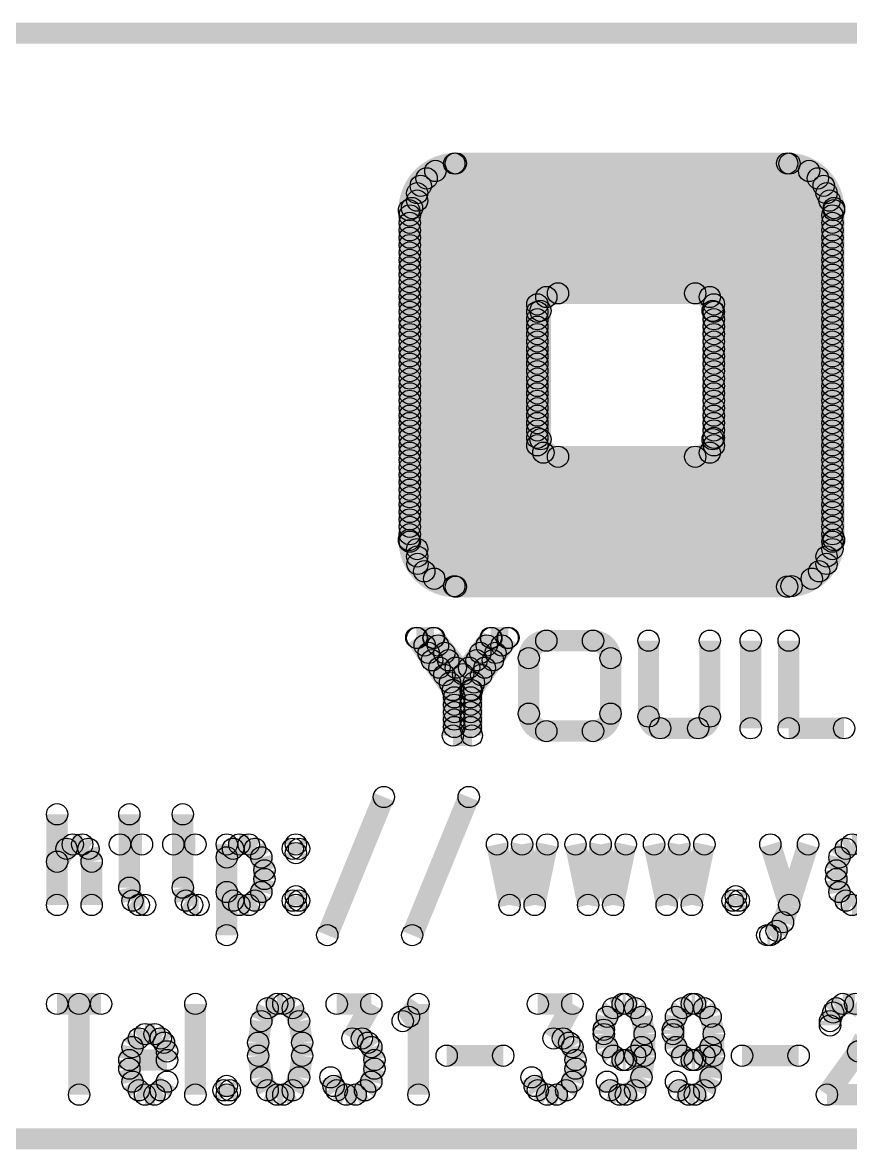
# Model space of a CAD drawing. Extents: x 100 to 134.1, y 89.7 to 148.
# Drawn here: x 120.64 to 124.53, y 89.75 to 95.05 of the extents above; entities that cross this region are included whole.
import ezdxf

# ---------------------------------------------------------------- set-up
doc = ezdxf.new("R2010")
doc.units = 0
doc.layers.get('0').update_dxf_attribs({"linetype": 'CONTINUOUS'})
doc.layers.add('MASK-BOTTOM_PHO', color=4, linetype='CONTINUOUS')
doc.layers.add('SILK-BOTTOM_PHO', color=5, linetype='CONTINUOUS')

# ---------------------------------------------------------------- blocks, each defined once
blk = doc.blocks.new('ROUND_1')
blk.add_circle((0, 0), 0.05)

msp = doc.modelspace()

# ---------------------------------------------------------------- linework, layer by layer
at = {"layer": 'MASK-BOTTOM_PHO', "const_width": 0.100076}
for points in [[(127.625094, 95.000064), (100.32492, 95.000064)], [(122.578622, 94.35211), (124.335794, 94.35211)], [(122.667522, 94.386908), (124.243592, 94.386908)], [(122.674634, 94.387416), (124.23267, 94.387416)], [(122.53722, 94.317058), (124.376942, 94.317058)], [(122.493024, 94.247462), (124.417836, 94.247462)], [(122.509788, 94.28226), (124.404374, 94.28226)], [(122.493024, 94.212664), (124.431806, 94.212664)], [(122.454924, 92.616528), (122.454924, 94.167706)], [(122.458226, 94.142814), (124.445522, 94.142814)], [(122.46864, 94.177612), (124.452634, 94.177612)], [(124.45238, 94.167706), (124.45238, 92.616528)], [(122.458226, 94.108016), (124.445522, 94.108016)], [(122.458226, 94.072964), (124.445522, 94.072964)], [(122.458226, 94.038166), (124.445522, 94.038166)], [(122.458226, 94.003368), (124.445522, 94.003368)], [(122.458226, 93.96857), (124.445522, 93.96857)], [(122.458226, 93.933518), (124.445522, 93.933518)], [(122.458226, 93.89872), (124.445522, 93.89872)], [(122.458226, 93.863922), (124.445522, 93.863922)], [(122.458226, 93.82887), (124.445522, 93.82887)], [(122.458226, 93.794072), (124.445522, 93.794072)], [(123.155202, 93.776546), (123.800362, 93.776546)], [(122.458226, 93.759274), (123.100084, 93.759274)], [(122.458226, 93.724476), (123.05792, 93.724476)], [(123.868942, 93.759274), (124.445522, 93.759274)], [(123.887992, 93.724476), (124.445522, 93.724476)], [(122.458226, 93.689424), (123.05792, 93.689424)], [(123.072652, 93.090238), (123.072652, 93.69425)], [(123.882658, 93.69425), (123.882658, 93.090238)], [(123.887992, 93.689424), (124.445522, 93.689424)], [(122.458226, 93.654626), (123.05792, 93.654626)], [(122.458226, 93.619828), (123.05792, 93.619828)], [(123.887992, 93.654626), (124.445522, 93.654626)], [(123.887992, 93.619828), (124.445522, 93.619828)], [(122.458226, 93.584776), (123.05792, 93.584776)], [(123.887992, 93.584776), (124.445522, 93.584776)], [(122.458226, 93.549978), (123.05792, 93.549978)], [(122.458226, 93.51518), (123.05792, 93.51518)], [(123.887992, 93.549978), (124.445522, 93.549978)], [(123.887992, 93.51518), (124.445522, 93.51518)], [(122.458226, 93.480382), (123.05792, 93.480382)], [(123.887992, 93.480382), (124.445522, 93.480382)], [(122.458226, 93.44533), (123.05792, 93.44533)], [(122.458226, 93.410532), (123.05792, 93.410532)], [(123.887992, 93.44533), (124.445522, 93.44533)], [(123.887992, 93.410532), (124.445522, 93.410532)], [(122.458226, 93.375734), (123.05792, 93.375734)], [(122.458226, 93.340936), (123.05792, 93.340936)], [(123.887992, 93.375734), (124.445522, 93.375734)], [(123.887992, 93.340936), (124.445522, 93.340936)], [(122.458226, 93.305884), (123.05792, 93.305884)], [(123.887992, 93.305884), (124.445522, 93.305884)], [(122.458226, 93.271086), (123.05792, 93.271086)], [(122.458226, 93.236288), (123.05792, 93.236288)], [(123.887992, 93.271086), (124.445522, 93.271086)], [(123.887992, 93.236288), (124.445522, 93.236288)], [(122.458226, 93.201236), (123.05792, 93.201236)], [(123.887992, 93.201236), (124.445522, 93.201236)], [(122.458226, 93.166438), (123.05792, 93.166438)], [(122.458226, 93.13164), (123.05792, 93.13164)], [(123.887992, 93.166438), (124.445522, 93.166438)], [(123.887992, 93.13164), (124.445522, 93.13164)], [(122.458226, 93.096842), (123.05792, 93.096842)], [(123.887992, 93.096842), (124.445522, 93.096842)], [(122.458226, 93.06179), (123.05792, 93.06179)], [(122.458226, 93.026992), (123.086368, 93.026992)], [(123.868942, 93.026992), (124.445522, 93.026992)], [(123.887992, 93.06179), (124.445522, 93.06179)], [(122.458226, 92.992194), (124.445522, 92.992194)], [(123.800362, 93.007688), (123.155202, 93.007688)], [(122.458226, 92.957142), (124.445522, 92.957142)], [(122.458226, 92.922344), (124.445522, 92.922344)], [(122.458226, 92.887546), (124.445522, 92.887546)], [(122.458226, 92.852748), (124.445522, 92.852748)], [(122.458226, 92.817696), (124.445522, 92.817696)], [(122.458226, 92.782898), (124.445522, 92.782898)], [(122.458226, 92.7481), (124.445522, 92.7481)], [(122.458226, 92.713048), (124.445522, 92.713048)], [(122.458226, 92.67825), (124.445522, 92.67825)], [(122.458226, 92.643452), (124.445522, 92.643452)], [(122.458226, 92.608654), (124.445522, 92.608654)], [(122.493024, 92.573602), (124.445522, 92.573602)], [(122.493024, 92.538804), (124.417836, 92.538804)], [(122.494802, 92.504006), (124.417836, 92.504006)], [(122.526298, 92.469208), (124.383038, 92.469208)], [(122.573034, 92.434156), (124.34824, 92.434156)], [(122.667522, 92.399358), (124.253244, 92.399358)], [(124.23267, 92.396818), (122.674634, 92.396818)], [(122.489214, 92.156534), (122.660918, 91.909646)], [(122.571764, 92.156534), (122.489214, 92.156534)], [(122.493024, 92.155264), (122.569732, 92.155264)], [(122.708924, 91.985084), (122.571764, 92.156534)], [(122.839226, 92.156534), (122.708924, 91.985084)], [(122.750072, 91.909646), (122.921776, 92.156534)], [(122.921776, 92.156534), (122.839226, 92.156534)], [(122.841766, 92.155264), (122.918474, 92.155264)], [(123.100084, 92.142818), (123.319794, 92.142818)], [(123.580652, 92.142818), (123.580652, 91.785948)], [(123.868942, 91.785948), (123.868942, 92.142818)], [(124.06122, 92.142818), (124.06122, 91.731084)], [(124.239528, 92.142818), (124.239528, 91.731084)], [(122.528076, 92.120466), (122.590814, 92.120466)], [(122.546872, 92.085414), (122.62104, 92.085414)], [(122.78995, 92.085414), (122.861324, 92.085414)], [(122.820176, 92.120466), (122.890026, 92.120466)], [(122.562874, 92.050616), (122.639582, 92.050616)], [(122.597672, 92.015818), (122.67438, 92.015818)], [(122.737118, 92.015818), (122.810524, 92.015818)], [(122.77217, 92.050616), (122.848878, 92.050616)], [(123.017788, 91.799664), (123.017788, 92.060522)], [(123.40209, 92.060522), (123.40209, 91.799664)], [(122.62104, 91.98102), (122.794014, 91.98102)], [(122.647202, 91.945968), (122.759724, 91.945968)], [(122.660918, 91.91117), (122.744738, 91.91117)], [(122.660918, 91.909646), (122.660918, 91.696794)], [(122.750072, 91.696794), (122.750072, 91.909646)], [(122.667522, 91.876372), (122.74423, 91.876372)], [(122.667522, 91.84132), (122.74423, 91.84132)], [(122.667522, 91.806522), (122.74423, 91.806522)], [(122.667522, 91.771724), (122.74423, 91.771724)], [(122.660918, 91.696794), (122.750072, 91.696794)], [(122.667522, 91.736926), (122.74423, 91.736926)], [(123.319794, 91.717368), (123.100084, 91.717368)], [(123.635516, 91.731084), (123.814078, 91.731084)], [(124.239528, 91.731084), (124.500386, 91.731084)], [(122.336306, 91.407742), (122.070368, 90.757756)], [(122.73534, 91.407742), (122.469402, 90.757756)], [(120.800114, 91.326462), (120.800114, 90.899996)], [(121.139712, 91.326462), (121.139712, 90.981276)], [(121.390918, 91.326462), (121.390918, 90.981276)], [(120.84431, 91.164156), (120.873774, 91.184476)], [(120.873774, 91.184476), (120.918224, 91.184476)], [(120.918224, 91.184476), (120.947688, 91.164156)], [(121.095516, 91.184476), (121.198894, 91.184476)], [(121.346468, 91.184476), (121.4501, 91.184476)], [(121.597674, 91.184476), (121.597674, 90.757756)], [(121.627392, 91.164156), (121.656856, 91.184476)], [(121.656856, 91.184476), (121.701052, 91.184476)], [(121.701052, 91.184476), (121.73077, 91.164156)], [(121.922794, 91.184476), (121.908062, 91.164156)], [(121.937526, 91.164156), (121.922794, 91.184476)], [(122.868182, 91.184476), (122.927364, 90.899996)], [(122.986292, 91.184476), (122.927364, 90.899996)], [(122.986292, 91.184476), (123.045474, 90.899996)], [(123.104656, 91.184476), (123.045474, 90.899996)], [(123.237498, 91.184476), (123.29668, 90.899996)], [(123.355608, 91.184476), (123.29668, 90.899996)], [(123.355608, 91.184476), (123.41479, 90.899996)], [(123.473972, 91.184476), (123.41479, 90.899996)], [(123.606814, 91.184476), (123.665996, 90.899996)], [(123.724924, 91.184476), (123.665996, 90.899996)], [(123.724924, 91.184476), (123.784106, 90.899996)], [(123.843288, 91.184476), (123.784106, 90.899996)], [(124.153422, 91.184476), (124.242068, 90.899996)], [(124.330714, 91.184476), (124.242068, 90.899996)], [(124.53747, 91.184476), (124.508006, 91.164156)], [(124.58192, 91.184476), (124.53747, 91.184476)], [(120.800114, 91.103196), (120.84431, 91.164156)], [(120.947688, 91.164156), (120.96242, 91.103196)], [(121.597674, 91.123516), (121.627392, 91.164156)], [(121.73077, 91.164156), (121.760234, 91.123516)], [(121.760234, 91.123516), (121.774966, 91.062556)], [(121.908062, 91.164156), (121.922794, 91.143836)], [(121.922794, 91.143836), (121.937526, 91.164156)], [(124.478288, 91.123516), (124.463556, 91.062556)], [(124.508006, 91.164156), (124.478288, 91.123516)], [(120.96242, 91.103196), (120.96242, 90.899996)], [(121.774966, 91.062556), (121.774966, 91.021916)], [(124.463556, 91.062556), (124.463556, 91.021916)], [(121.774966, 91.021916), (121.760234, 90.960956)], [(124.463556, 91.021916), (124.478288, 90.960956)], [(121.139712, 90.981276), (121.154444, 90.920316)], [(121.390918, 90.981276), (121.40565, 90.920316)], [(121.627392, 90.920316), (121.597674, 90.960956)], [(121.760234, 90.960956), (121.73077, 90.920316)], [(124.478288, 90.960956), (124.508006, 90.920316)], [(121.154444, 90.920316), (121.184162, 90.899996)], [(121.40565, 90.920316), (121.435114, 90.899996)], [(121.656856, 90.899996), (121.627392, 90.920316)], [(121.73077, 90.920316), (121.701052, 90.899996)], [(121.922794, 90.940636), (121.908062, 90.920316)], [(121.908062, 90.920316), (121.922794, 90.899996)], [(121.937526, 90.920316), (121.922794, 90.940636)], [(121.922794, 90.899996), (121.937526, 90.920316)], [(123.990862, 90.940636), (123.97613, 90.920316)], [(123.97613, 90.920316), (123.990862, 90.899996)], [(124.005594, 90.920316), (123.990862, 90.940636)], [(123.990862, 90.899996), (124.005594, 90.920316)], [(124.508006, 90.920316), (124.53747, 90.899996)], [(121.184162, 90.899996), (121.213626, 90.899996)], [(121.435114, 90.899996), (121.464832, 90.899996)], [(121.701052, 90.899996), (121.656856, 90.899996)], [(124.242068, 90.899996), (124.212604, 90.818716)], [(124.53747, 90.899996), (124.58192, 90.899996)], [(124.212604, 90.818716), (124.182886, 90.778076)], [(124.153422, 90.757756), (124.13869, 90.757756)], [(124.182886, 90.778076), (124.153422, 90.757756)], [(120.800114, 90.434668), (121.00687, 90.434668)], [(120.903492, 90.434668), (120.903492, 90.007948)], [(121.4501, 90.434668), (121.4501, 90.007948)], [(121.834148, 90.434668), (121.789698, 90.414348)], [(121.863612, 90.434668), (121.834148, 90.434668)], [(121.908062, 90.414348), (121.863612, 90.434668)], [(122.114818, 90.434668), (122.277378, 90.434668)], [(122.277378, 90.434668), (122.188732, 90.272108)], [(122.45467, 90.373708), (122.498866, 90.434668)], [(122.498866, 90.434668), (122.498866, 90.007948)], [(123.060206, 90.434668), (123.222766, 90.434668)], [(123.222766, 90.434668), (123.13412, 90.272108)], [(123.41479, 90.414348), (123.458986, 90.434668)], [(123.458986, 90.434668), (123.473972, 90.434668)], [(123.473972, 90.434668), (123.518168, 90.414348)], [(123.739656, 90.414348), (123.784106, 90.434668)], [(123.784106, 90.434668), (123.798838, 90.434668)], [(123.798838, 90.434668), (123.843288, 90.414348)], [(124.463556, 90.414348), (124.493274, 90.434668)], [(124.493274, 90.434668), (124.552202, 90.434668)], [(124.552202, 90.434668), (124.58192, 90.414348)], [(121.789698, 90.414348), (121.760234, 90.353388)], [(121.937526, 90.353388), (121.908062, 90.414348)], [(122.424952, 90.353388), (122.45467, 90.373708)], [(123.37034, 90.312748), (123.385326, 90.373708)], [(123.385326, 90.373708), (123.41479, 90.414348)], [(123.518168, 90.414348), (123.547632, 90.373708)], [(123.547632, 90.373708), (123.562618, 90.292428)], [(123.69546, 90.312748), (123.710192, 90.373708)], [(123.710192, 90.373708), (123.739656, 90.414348)], [(123.843288, 90.414348), (123.872752, 90.373708)], [(123.872752, 90.373708), (123.887484, 90.292428)], [(124.434092, 90.353388), (124.448824, 90.394028)], [(124.448824, 90.394028), (124.463556, 90.414348)], [(121.760234, 90.353388), (121.745502, 90.251788)], [(121.952258, 90.251788), (121.937526, 90.353388)], [(124.434092, 90.333068), (124.434092, 90.353388)], [(121.184162, 90.272108), (121.154444, 90.231468)], [(121.213626, 90.292428), (121.184162, 90.272108)], [(121.258076, 90.292428), (121.213626, 90.292428)], [(121.28754, 90.272108), (121.258076, 90.292428)], [(121.302272, 90.251788), (121.28754, 90.272108)], [(122.188732, 90.272108), (122.232928, 90.272108)], [(122.232928, 90.272108), (122.262392, 90.251788)], [(123.13412, 90.272108), (123.178316, 90.272108)], [(123.178316, 90.272108), (123.208034, 90.251788)], [(123.37034, 90.292428), (123.37034, 90.312748)], [(123.385326, 90.231468), (123.37034, 90.292428)], [(123.562618, 90.292428), (123.547632, 90.231468)], [(123.562618, 90.292428), (123.562618, 90.190828)], [(123.69546, 90.292428), (123.69546, 90.312748)], [(123.710192, 90.231468), (123.69546, 90.292428)], [(123.887484, 90.292428), (123.872752, 90.231468)], [(123.887484, 90.292428), (123.887484, 90.190828)], [(124.596652, 90.272108), (124.566934, 90.211148)], [(121.154444, 90.231468), (121.139712, 90.170508)], [(121.317004, 90.211148), (121.302272, 90.251788)], [(121.745502, 90.251788), (121.745502, 90.190828)], [(121.952258, 90.190828), (121.952258, 90.251788)], [(122.262392, 90.251788), (122.277378, 90.231468)], [(122.277378, 90.231468), (122.29211, 90.170508)], [(123.208034, 90.251788), (123.222766, 90.231468)], [(123.222766, 90.231468), (123.237498, 90.170508)], [(123.41479, 90.190828), (123.385326, 90.231468)], [(123.547632, 90.231468), (123.518168, 90.190828)], [(123.739656, 90.190828), (123.710192, 90.231468)], [(123.872752, 90.231468), (123.843288, 90.190828)], [(121.139712, 90.170508), (121.317004, 90.170508)], [(121.139712, 90.170508), (121.139712, 90.129868)], [(121.317004, 90.170508), (121.317004, 90.211148)], [(121.745502, 90.190828), (121.760234, 90.089228)], [(121.937526, 90.089228), (121.952258, 90.190828)], [(122.29211, 90.170508), (122.29211, 90.129868)], [(122.631708, 90.190828), (122.897646, 90.190828)], [(123.237498, 90.170508), (123.237498, 90.129868)], [(123.458986, 90.170508), (123.41479, 90.190828)], [(123.473972, 90.170508), (123.458986, 90.170508)], [(123.518168, 90.190828), (123.473972, 90.170508)], [(123.562618, 90.190828), (123.547632, 90.089228)], [(123.784106, 90.170508), (123.739656, 90.190828)], [(123.798838, 90.170508), (123.784106, 90.170508)], [(123.843288, 90.190828), (123.798838, 90.170508)], [(123.887484, 90.190828), (123.872752, 90.089228)], [(124.02058, 90.190828), (124.286264, 90.190828)], [(124.566934, 90.211148), (124.41936, 90.007948)], [(121.139712, 90.129868), (121.154444, 90.068908)], [(122.29211, 90.129868), (122.277378, 90.068908)], [(123.237498, 90.129868), (123.222766, 90.068908)], [(121.154444, 90.068908), (121.184162, 90.028268)], [(121.28754, 90.028268), (121.317004, 90.068908)], [(121.760234, 90.089228), (121.789698, 90.028268)], [(121.908062, 90.028268), (121.937526, 90.089228)], [(122.100086, 90.048588), (122.0851, 90.089228)], [(122.277378, 90.068908), (122.24766, 90.028268)], [(123.045474, 90.048588), (123.030742, 90.089228)], [(123.222766, 90.068908), (123.193302, 90.028268)], [(123.400058, 90.028268), (123.385326, 90.068908)], [(123.547632, 90.089228), (123.518168, 90.028268)], [(123.724924, 90.028268), (123.710192, 90.068908)], [(123.872752, 90.089228), (123.843288, 90.028268)], [(121.184162, 90.028268), (121.213626, 90.007948)], [(121.213626, 90.007948), (121.258076, 90.007948)], [(121.258076, 90.007948), (121.28754, 90.028268)], [(121.597674, 90.048588), (121.582942, 90.028268)], [(121.582942, 90.028268), (121.597674, 90.007948)], [(121.612406, 90.028268), (121.597674, 90.048588)], [(121.597674, 90.007948), (121.612406, 90.028268)], [(121.789698, 90.028268), (121.834148, 90.007948)], [(121.834148, 90.007948), (121.863612, 90.007948)], [(121.863612, 90.007948), (121.908062, 90.028268)], [(122.114818, 90.028268), (122.100086, 90.048588)], [(122.159014, 90.007948), (122.114818, 90.028268)], [(122.203464, 90.007948), (122.159014, 90.007948)], [(122.24766, 90.028268), (122.203464, 90.007948)], [(123.060206, 90.028268), (123.045474, 90.048588)], [(123.104656, 90.007948), (123.060206, 90.028268)], [(123.148852, 90.007948), (123.104656, 90.007948)], [(123.193302, 90.028268), (123.148852, 90.007948)], [(123.444254, 90.007948), (123.400058, 90.028268)], [(123.473972, 90.007948), (123.444254, 90.007948)], [(123.518168, 90.028268), (123.473972, 90.007948)], [(123.769374, 90.007948), (123.724924, 90.028268)], [(123.798838, 90.007948), (123.769374, 90.007948)], [(123.843288, 90.028268), (123.798838, 90.007948)], [(124.41936, 90.007948), (124.626116, 90.007948)], [(100.32492, 89.799922), (127.625094, 89.799922)]]:
    msp.add_lwpolyline(points, dxfattribs=at)
for points in [[(122.674634, 94.387416, 0.4142136), (122.454924, 94.167706)], [(124.45238, 94.167706, 0.4142136), (124.23267, 94.387416)], [(123.155202, 93.776546, 0.4142207), (123.072652, 93.69425)], [(123.882658, 93.69425, 0.4142136), (123.800362, 93.776546)], [(123.072652, 93.090238, 0.4142136), (123.155202, 93.007688)], [(123.800362, 93.007688, 0.4142207), (123.882658, 93.090238)], [(122.454924, 92.616528, 0.4142136), (122.674634, 92.396818)], [(124.23267, 92.396818, 0.4142136), (124.45238, 92.616528)], [(123.100084, 92.142818, 0.4142136), (123.017788, 92.060522)], [(123.40209, 92.060522, 0.4142136), (123.319794, 92.142818)], [(123.017788, 91.799664, 0.4142136), (123.100084, 91.717368)], [(123.319794, 91.717368, 0.4142136), (123.40209, 91.799664)], [(123.580652, 91.785948, 0.4142136), (123.635516, 91.731084)], [(123.814078, 91.731084, 0.4142136), (123.868942, 91.785948)]]:
    msp.add_lwpolyline(points, format="xyb", dxfattribs=at)
at = {"layer": 'SILK-BOTTOM_PHO', "const_width": 0.100076}
for points in [[(127.625094, 95.000064), (100.32492, 95.000064)], [(122.578622, 94.35211), (124.335794, 94.35211)], [(122.667522, 94.386908), (124.243592, 94.386908)], [(122.674634, 94.387416), (124.23267, 94.387416)], [(122.53722, 94.317058), (124.376942, 94.317058)], [(122.493024, 94.247462), (124.417836, 94.247462)], [(122.509788, 94.28226), (124.404374, 94.28226)], [(122.493024, 94.212664), (124.431806, 94.212664)], [(122.454924, 92.616528), (122.454924, 94.167706)], [(122.458226, 94.142814), (124.445522, 94.142814)], [(122.46864, 94.177612), (124.452634, 94.177612)], [(124.45238, 94.167706), (124.45238, 92.616528)], [(122.458226, 94.108016), (124.445522, 94.108016)], [(122.458226, 94.072964), (124.445522, 94.072964)], [(122.458226, 94.038166), (124.445522, 94.038166)], [(122.458226, 94.003368), (124.445522, 94.003368)], [(122.458226, 93.96857), (124.445522, 93.96857)], [(122.458226, 93.933518), (124.445522, 93.933518)], [(122.458226, 93.89872), (124.445522, 93.89872)], [(122.458226, 93.863922), (124.445522, 93.863922)], [(122.458226, 93.82887), (124.445522, 93.82887)], [(122.458226, 93.794072), (124.445522, 93.794072)], [(123.155202, 93.776546), (123.800362, 93.776546)], [(122.458226, 93.759274), (123.100084, 93.759274)], [(122.458226, 93.724476), (123.05792, 93.724476)], [(123.868942, 93.759274), (124.445522, 93.759274)], [(123.887992, 93.724476), (124.445522, 93.724476)], [(122.458226, 93.689424), (123.05792, 93.689424)], [(123.072652, 93.090238), (123.072652, 93.69425)], [(123.882658, 93.69425), (123.882658, 93.090238)], [(123.887992, 93.689424), (124.445522, 93.689424)], [(122.458226, 93.654626), (123.05792, 93.654626)], [(122.458226, 93.619828), (123.05792, 93.619828)], [(123.887992, 93.654626), (124.445522, 93.654626)], [(123.887992, 93.619828), (124.445522, 93.619828)], [(122.458226, 93.584776), (123.05792, 93.584776)], [(123.887992, 93.584776), (124.445522, 93.584776)], [(122.458226, 93.549978), (123.05792, 93.549978)], [(122.458226, 93.51518), (123.05792, 93.51518)], [(123.887992, 93.549978), (124.445522, 93.549978)], [(123.887992, 93.51518), (124.445522, 93.51518)], [(122.458226, 93.480382), (123.05792, 93.480382)], [(123.887992, 93.480382), (124.445522, 93.480382)], [(122.458226, 93.44533), (123.05792, 93.44533)], [(122.458226, 93.410532), (123.05792, 93.410532)], [(123.887992, 93.44533), (124.445522, 93.44533)], [(123.887992, 93.410532), (124.445522, 93.410532)], [(122.458226, 93.375734), (123.05792, 93.375734)], [(122.458226, 93.340936), (123.05792, 93.340936)], [(123.887992, 93.375734), (124.445522, 93.375734)], [(123.887992, 93.340936), (124.445522, 93.340936)], [(122.458226, 93.305884), (123.05792, 93.305884)], [(123.887992, 93.305884), (124.445522, 93.305884)], [(122.458226, 93.271086), (123.05792, 93.271086)], [(122.458226, 93.236288), (123.05792, 93.236288)], [(123.887992, 93.271086), (124.445522, 93.271086)], [(123.887992, 93.236288), (124.445522, 93.236288)], [(122.458226, 93.201236), (123.05792, 93.201236)], [(123.887992, 93.201236), (124.445522, 93.201236)], [(122.458226, 93.166438), (123.05792, 93.166438)], [(122.458226, 93.13164), (123.05792, 93.13164)], [(123.887992, 93.166438), (124.445522, 93.166438)], [(123.887992, 93.13164), (124.445522, 93.13164)], [(122.458226, 93.096842), (123.05792, 93.096842)], [(123.887992, 93.096842), (124.445522, 93.096842)], [(122.458226, 93.06179), (123.05792, 93.06179)], [(122.458226, 93.026992), (123.086368, 93.026992)], [(123.868942, 93.026992), (124.445522, 93.026992)], [(123.887992, 93.06179), (124.445522, 93.06179)], [(122.458226, 92.992194), (124.445522, 92.992194)], [(123.800362, 93.007688), (123.155202, 93.007688)], [(122.458226, 92.957142), (124.445522, 92.957142)], [(122.458226, 92.922344), (124.445522, 92.922344)], [(122.458226, 92.887546), (124.445522, 92.887546)], [(122.458226, 92.852748), (124.445522, 92.852748)], [(122.458226, 92.817696), (124.445522, 92.817696)], [(122.458226, 92.782898), (124.445522, 92.782898)], [(122.458226, 92.7481), (124.445522, 92.7481)], [(122.458226, 92.713048), (124.445522, 92.713048)], [(122.458226, 92.67825), (124.445522, 92.67825)], [(122.458226, 92.643452), (124.445522, 92.643452)], [(122.458226, 92.608654), (124.445522, 92.608654)], [(122.493024, 92.573602), (124.445522, 92.573602)], [(122.493024, 92.538804), (124.417836, 92.538804)], [(122.494802, 92.504006), (124.417836, 92.504006)], [(122.526298, 92.469208), (124.383038, 92.469208)], [(122.573034, 92.434156), (124.34824, 92.434156)], [(122.667522, 92.399358), (124.253244, 92.399358)], [(124.23267, 92.396818), (122.674634, 92.396818)], [(122.489214, 92.156534), (122.660918, 91.909646)], [(122.571764, 92.156534), (122.489214, 92.156534)], [(122.493024, 92.155264), (122.569732, 92.155264)], [(122.708924, 91.985084), (122.571764, 92.156534)], [(122.839226, 92.156534), (122.708924, 91.985084)], [(122.750072, 91.909646), (122.921776, 92.156534)], [(122.921776, 92.156534), (122.839226, 92.156534)], [(122.841766, 92.155264), (122.918474, 92.155264)], [(123.100084, 92.142818), (123.319794, 92.142818)], [(123.580652, 92.142818), (123.580652, 91.785948)], [(123.868942, 91.785948), (123.868942, 92.142818)], [(124.06122, 92.142818), (124.06122, 91.731084)], [(124.239528, 92.142818), (124.239528, 91.731084)], [(122.528076, 92.120466), (122.590814, 92.120466)], [(122.546872, 92.085414), (122.62104, 92.085414)], [(122.78995, 92.085414), (122.861324, 92.085414)], [(122.820176, 92.120466), (122.890026, 92.120466)], [(122.562874, 92.050616), (122.639582, 92.050616)], [(122.597672, 92.015818), (122.67438, 92.015818)], [(122.737118, 92.015818), (122.810524, 92.015818)], [(122.77217, 92.050616), (122.848878, 92.050616)], [(123.017788, 91.799664), (123.017788, 92.060522)], [(123.40209, 92.060522), (123.40209, 91.799664)], [(122.62104, 91.98102), (122.794014, 91.98102)], [(122.647202, 91.945968), (122.759724, 91.945968)], [(122.660918, 91.91117), (122.744738, 91.91117)], [(122.660918, 91.909646), (122.660918, 91.696794)], [(122.750072, 91.696794), (122.750072, 91.909646)], [(122.667522, 91.876372), (122.74423, 91.876372)], [(122.667522, 91.84132), (122.74423, 91.84132)], [(122.667522, 91.806522), (122.74423, 91.806522)], [(122.667522, 91.771724), (122.74423, 91.771724)], [(122.660918, 91.696794), (122.750072, 91.696794)], [(122.667522, 91.736926), (122.74423, 91.736926)], [(123.319794, 91.717368), (123.100084, 91.717368)], [(123.635516, 91.731084), (123.814078, 91.731084)], [(124.239528, 91.731084), (124.500386, 91.731084)], [(122.336306, 91.407742), (122.070368, 90.757756)], [(122.73534, 91.407742), (122.469402, 90.757756)], [(120.800114, 91.326462), (120.800114, 90.899996)], [(121.139712, 91.326462), (121.139712, 90.981276)], [(121.390918, 91.326462), (121.390918, 90.981276)], [(120.84431, 91.164156), (120.873774, 91.184476)], [(120.873774, 91.184476), (120.918224, 91.184476)], [(120.918224, 91.184476), (120.947688, 91.164156)], [(121.095516, 91.184476), (121.198894, 91.184476)], [(121.346468, 91.184476), (121.4501, 91.184476)], [(121.597674, 91.184476), (121.597674, 90.757756)], [(121.627392, 91.164156), (121.656856, 91.184476)], [(121.656856, 91.184476), (121.701052, 91.184476)], [(121.701052, 91.184476), (121.73077, 91.164156)], [(121.922794, 91.184476), (121.908062, 91.164156)], [(121.937526, 91.164156), (121.922794, 91.184476)], [(122.868182, 91.184476), (122.927364, 90.899996)], [(122.986292, 91.184476), (122.927364, 90.899996)], [(122.986292, 91.184476), (123.045474, 90.899996)], [(123.104656, 91.184476), (123.045474, 90.899996)], [(123.237498, 91.184476), (123.29668, 90.899996)], [(123.355608, 91.184476), (123.29668, 90.899996)], [(123.355608, 91.184476), (123.41479, 90.899996)], [(123.473972, 91.184476), (123.41479, 90.899996)], [(123.606814, 91.184476), (123.665996, 90.899996)], [(123.724924, 91.184476), (123.665996, 90.899996)], [(123.724924, 91.184476), (123.784106, 90.899996)], [(123.843288, 91.184476), (123.784106, 90.899996)], [(124.153422, 91.184476), (124.242068, 90.899996)], [(124.330714, 91.184476), (124.242068, 90.899996)], [(124.53747, 91.184476), (124.508006, 91.164156)], [(124.58192, 91.184476), (124.53747, 91.184476)], [(120.800114, 91.103196), (120.84431, 91.164156)], [(120.947688, 91.164156), (120.96242, 91.103196)], [(121.597674, 91.123516), (121.627392, 91.164156)], [(121.73077, 91.164156), (121.760234, 91.123516)], [(121.760234, 91.123516), (121.774966, 91.062556)], [(121.908062, 91.164156), (121.922794, 91.143836)], [(121.922794, 91.143836), (121.937526, 91.164156)], [(124.478288, 91.123516), (124.463556, 91.062556)], [(124.508006, 91.164156), (124.478288, 91.123516)], [(120.96242, 91.103196), (120.96242, 90.899996)], [(121.774966, 91.062556), (121.774966, 91.021916)], [(124.463556, 91.062556), (124.463556, 91.021916)], [(121.774966, 91.021916), (121.760234, 90.960956)], [(124.463556, 91.021916), (124.478288, 90.960956)], [(121.139712, 90.981276), (121.154444, 90.920316)], [(121.390918, 90.981276), (121.40565, 90.920316)], [(121.627392, 90.920316), (121.597674, 90.960956)], [(121.760234, 90.960956), (121.73077, 90.920316)], [(124.478288, 90.960956), (124.508006, 90.920316)], [(121.154444, 90.920316), (121.184162, 90.899996)], [(121.40565, 90.920316), (121.435114, 90.899996)], [(121.656856, 90.899996), (121.627392, 90.920316)], [(121.73077, 90.920316), (121.701052, 90.899996)], [(121.922794, 90.940636), (121.908062, 90.920316)], [(121.908062, 90.920316), (121.922794, 90.899996)], [(121.937526, 90.920316), (121.922794, 90.940636)], [(121.922794, 90.899996), (121.937526, 90.920316)], [(123.990862, 90.940636), (123.97613, 90.920316)], [(123.97613, 90.920316), (123.990862, 90.899996)], [(124.005594, 90.920316), (123.990862, 90.940636)], [(123.990862, 90.899996), (124.005594, 90.920316)], [(124.508006, 90.920316), (124.53747, 90.899996)], [(121.184162, 90.899996), (121.213626, 90.899996)], [(121.435114, 90.899996), (121.464832, 90.899996)], [(121.701052, 90.899996), (121.656856, 90.899996)], [(124.242068, 90.899996), (124.212604, 90.818716)], [(124.53747, 90.899996), (124.58192, 90.899996)], [(124.212604, 90.818716), (124.182886, 90.778076)], [(124.153422, 90.757756), (124.13869, 90.757756)], [(124.182886, 90.778076), (124.153422, 90.757756)], [(120.800114, 90.434668), (121.00687, 90.434668)], [(120.903492, 90.434668), (120.903492, 90.007948)], [(121.4501, 90.434668), (121.4501, 90.007948)], [(121.834148, 90.434668), (121.789698, 90.414348)], [(121.863612, 90.434668), (121.834148, 90.434668)], [(121.908062, 90.414348), (121.863612, 90.434668)], [(122.114818, 90.434668), (122.277378, 90.434668)], [(122.277378, 90.434668), (122.188732, 90.272108)], [(122.45467, 90.373708), (122.498866, 90.434668)], [(122.498866, 90.434668), (122.498866, 90.007948)], [(123.060206, 90.434668), (123.222766, 90.434668)], [(123.222766, 90.434668), (123.13412, 90.272108)], [(123.41479, 90.414348), (123.458986, 90.434668)], [(123.458986, 90.434668), (123.473972, 90.434668)], [(123.473972, 90.434668), (123.518168, 90.414348)], [(123.739656, 90.414348), (123.784106, 90.434668)], [(123.784106, 90.434668), (123.798838, 90.434668)], [(123.798838, 90.434668), (123.843288, 90.414348)], [(124.463556, 90.414348), (124.493274, 90.434668)], [(124.493274, 90.434668), (124.552202, 90.434668)], [(124.552202, 90.434668), (124.58192, 90.414348)], [(121.789698, 90.414348), (121.760234, 90.353388)], [(121.937526, 90.353388), (121.908062, 90.414348)], [(122.424952, 90.353388), (122.45467, 90.373708)], [(123.37034, 90.312748), (123.385326, 90.373708)], [(123.385326, 90.373708), (123.41479, 90.414348)], [(123.518168, 90.414348), (123.547632, 90.373708)], [(123.547632, 90.373708), (123.562618, 90.292428)], [(123.69546, 90.312748), (123.710192, 90.373708)], [(123.710192, 90.373708), (123.739656, 90.414348)], [(123.843288, 90.414348), (123.872752, 90.373708)], [(123.872752, 90.373708), (123.887484, 90.292428)], [(124.434092, 90.353388), (124.448824, 90.394028)], [(124.448824, 90.394028), (124.463556, 90.414348)], [(121.760234, 90.353388), (121.745502, 90.251788)], [(121.952258, 90.251788), (121.937526, 90.353388)], [(124.434092, 90.333068), (124.434092, 90.353388)], [(121.184162, 90.272108), (121.154444, 90.231468)], [(121.213626, 90.292428), (121.184162, 90.272108)], [(121.258076, 90.292428), (121.213626, 90.292428)], [(121.28754, 90.272108), (121.258076, 90.292428)], [(121.302272, 90.251788), (121.28754, 90.272108)], [(122.188732, 90.272108), (122.232928, 90.272108)], [(122.232928, 90.272108), (122.262392, 90.251788)], [(123.13412, 90.272108), (123.178316, 90.272108)], [(123.178316, 90.272108), (123.208034, 90.251788)], [(123.37034, 90.292428), (123.37034, 90.312748)], [(123.385326, 90.231468), (123.37034, 90.292428)], [(123.562618, 90.292428), (123.547632, 90.231468)], [(123.562618, 90.292428), (123.562618, 90.190828)], [(123.69546, 90.292428), (123.69546, 90.312748)], [(123.710192, 90.231468), (123.69546, 90.292428)], [(123.887484, 90.292428), (123.872752, 90.231468)], [(123.887484, 90.292428), (123.887484, 90.190828)], [(124.596652, 90.272108), (124.566934, 90.211148)], [(121.154444, 90.231468), (121.139712, 90.170508)], [(121.317004, 90.211148), (121.302272, 90.251788)], [(121.745502, 90.251788), (121.745502, 90.190828)], [(121.952258, 90.190828), (121.952258, 90.251788)], [(122.262392, 90.251788), (122.277378, 90.231468)], [(122.277378, 90.231468), (122.29211, 90.170508)], [(123.208034, 90.251788), (123.222766, 90.231468)], [(123.222766, 90.231468), (123.237498, 90.170508)], [(123.41479, 90.190828), (123.385326, 90.231468)], [(123.547632, 90.231468), (123.518168, 90.190828)], [(123.739656, 90.190828), (123.710192, 90.231468)], [(123.872752, 90.231468), (123.843288, 90.190828)], [(121.139712, 90.170508), (121.317004, 90.170508)], [(121.139712, 90.170508), (121.139712, 90.129868)], [(121.317004, 90.170508), (121.317004, 90.211148)], [(121.745502, 90.190828), (121.760234, 90.089228)], [(121.937526, 90.089228), (121.952258, 90.190828)], [(122.29211, 90.170508), (122.29211, 90.129868)], [(122.631708, 90.190828), (122.897646, 90.190828)], [(123.237498, 90.170508), (123.237498, 90.129868)], [(123.458986, 90.170508), (123.41479, 90.190828)], [(123.473972, 90.170508), (123.458986, 90.170508)], [(123.518168, 90.190828), (123.473972, 90.170508)], [(123.562618, 90.190828), (123.547632, 90.089228)], [(123.784106, 90.170508), (123.739656, 90.190828)], [(123.798838, 90.170508), (123.784106, 90.170508)], [(123.843288, 90.190828), (123.798838, 90.170508)], [(123.887484, 90.190828), (123.872752, 90.089228)], [(124.02058, 90.190828), (124.286264, 90.190828)], [(124.566934, 90.211148), (124.41936, 90.007948)], [(121.139712, 90.129868), (121.154444, 90.068908)], [(122.29211, 90.129868), (122.277378, 90.068908)], [(123.237498, 90.129868), (123.222766, 90.068908)], [(121.154444, 90.068908), (121.184162, 90.028268)], [(121.28754, 90.028268), (121.317004, 90.068908)], [(121.760234, 90.089228), (121.789698, 90.028268)], [(121.908062, 90.028268), (121.937526, 90.089228)], [(122.100086, 90.048588), (122.0851, 90.089228)], [(122.277378, 90.068908), (122.24766, 90.028268)], [(123.045474, 90.048588), (123.030742, 90.089228)], [(123.222766, 90.068908), (123.193302, 90.028268)], [(123.400058, 90.028268), (123.385326, 90.068908)], [(123.547632, 90.089228), (123.518168, 90.028268)], [(123.724924, 90.028268), (123.710192, 90.068908)], [(123.872752, 90.089228), (123.843288, 90.028268)], [(121.184162, 90.028268), (121.213626, 90.007948)], [(121.213626, 90.007948), (121.258076, 90.007948)], [(121.258076, 90.007948), (121.28754, 90.028268)], [(121.597674, 90.048588), (121.582942, 90.028268)], [(121.582942, 90.028268), (121.597674, 90.007948)], [(121.612406, 90.028268), (121.597674, 90.048588)], [(121.597674, 90.007948), (121.612406, 90.028268)], [(121.789698, 90.028268), (121.834148, 90.007948)], [(121.834148, 90.007948), (121.863612, 90.007948)], [(121.863612, 90.007948), (121.908062, 90.028268)], [(122.114818, 90.028268), (122.100086, 90.048588)], [(122.159014, 90.007948), (122.114818, 90.028268)], [(122.203464, 90.007948), (122.159014, 90.007948)], [(122.24766, 90.028268), (122.203464, 90.007948)], [(123.060206, 90.028268), (123.045474, 90.048588)], [(123.104656, 90.007948), (123.060206, 90.028268)], [(123.148852, 90.007948), (123.104656, 90.007948)], [(123.193302, 90.028268), (123.148852, 90.007948)], [(123.444254, 90.007948), (123.400058, 90.028268)], [(123.473972, 90.007948), (123.444254, 90.007948)], [(123.518168, 90.028268), (123.473972, 90.007948)], [(123.769374, 90.007948), (123.724924, 90.028268)], [(123.798838, 90.007948), (123.769374, 90.007948)], [(123.843288, 90.028268), (123.798838, 90.007948)], [(124.41936, 90.007948), (124.626116, 90.007948)], [(100.32492, 89.799922), (127.625094, 89.799922)]]:
    msp.add_lwpolyline(points, dxfattribs=at)
for points in [[(122.674634, 94.387416, 0.4142136), (122.454924, 94.167706)], [(124.45238, 94.167706, 0.4142136), (124.23267, 94.387416)], [(123.155202, 93.776546, 0.4142207), (123.072652, 93.69425)], [(123.882658, 93.69425, 0.4142136), (123.800362, 93.776546)], [(123.072652, 93.090238, 0.4142136), (123.155202, 93.007688)], [(123.800362, 93.007688, 0.4142207), (123.882658, 93.090238)], [(122.454924, 92.616528, 0.4142136), (122.674634, 92.396818)], [(124.23267, 92.396818, 0.4142136), (124.45238, 92.616528)], [(123.100084, 92.142818, 0.4142136), (123.017788, 92.060522)], [(123.40209, 92.060522, 0.4142136), (123.319794, 92.142818)], [(123.017788, 91.799664, 0.4142136), (123.100084, 91.717368)], [(123.319794, 91.717368, 0.4142136), (123.40209, 91.799664)], [(123.580652, 91.785948, 0.4142136), (123.635516, 91.731084)], [(123.814078, 91.731084, 0.4142136), (123.868942, 91.785948)]]:
    msp.add_lwpolyline(points, format="xyb", dxfattribs=at)

# ---------------------------------------------------------------- block references
at = {"layer": 'MASK-BOTTOM_PHO'}
for p in [(122.578622, 94.35211), (122.667522, 94.386908), (122.674634, 94.387416), (122.674634, 94.387416), (124.23267, 94.387416), (124.23267, 94.387416), (124.243592, 94.386908), (124.335794, 94.35211), (122.53722, 94.317058), (124.376942, 94.317058), (122.493024, 94.247462), (122.509788, 94.28226), (124.404374, 94.28226), (124.417836, 94.247462), (122.493024, 94.212664), (124.431806, 94.212664), (122.454924, 94.167706), (122.454924, 94.167706), (122.458226, 94.142814), (122.46864, 94.177612), (124.445522, 94.142814), (124.45238, 94.167706), (124.45238, 94.167706), (124.452634, 94.177612), (122.458226, 94.108016), (124.445522, 94.108016), (122.458226, 94.072964), (122.458226, 94.038166), (124.445522, 94.072964), (124.445522, 94.038166), (122.458226, 94.003368), (124.445522, 94.003368), (122.458226, 93.96857), (122.458226, 93.933518), (124.445522, 93.96857), (124.445522, 93.933518), (122.458226, 93.89872), (124.445522, 93.89872), (122.458226, 93.863922), (122.458226, 93.82887), (124.445522, 93.863922), (124.445522, 93.82887), (122.458226, 93.794072), (123.155202, 93.776546), (123.155202, 93.776546), (123.800362, 93.776546), (123.800362, 93.776546), (124.445522, 93.794072), (122.458226, 93.759274), (122.458226, 93.724476), (123.05792, 93.724476), (123.100084, 93.759274), (123.868942, 93.759274), (123.887992, 93.724476), (124.445522, 93.759274), (124.445522, 93.724476), (122.458226, 93.689424), (123.05792, 93.689424), (123.072652, 93.69425), (123.072652, 93.69425), (123.882658, 93.69425), (123.882658, 93.69425), (123.887992, 93.689424), (124.445522, 93.689424), (122.458226, 93.654626), (122.458226, 93.619828), (123.05792, 93.654626), (123.05792, 93.619828), (123.887992, 93.654626), (123.887992, 93.619828), (124.445522, 93.654626), (124.445522, 93.619828), (122.458226, 93.584776), (123.05792, 93.584776), (123.887992, 93.584776), (124.445522, 93.584776), (122.458226, 93.549978), (122.458226, 93.51518), (123.05792, 93.549978), (123.05792, 93.51518), (123.887992, 93.549978), (123.887992, 93.51518), (124.445522, 93.549978), (124.445522, 93.51518), (122.458226, 93.480382), (123.05792, 93.480382), (123.887992, 93.480382), (124.445522, 93.480382), (122.458226, 93.44533), (122.458226, 93.410532), (123.05792, 93.44533), (123.05792, 93.410532), (123.887992, 93.44533), (123.887992, 93.410532), (124.445522, 93.44533), (124.445522, 93.410532), (122.458226, 93.375734), (122.458226, 93.340936), (123.05792, 93.375734), (123.05792, 93.340936), (123.887992, 93.375734), (123.887992, 93.340936), (124.445522, 93.375734), (124.445522, 93.340936), (122.458226, 93.305884), (123.05792, 93.305884), (123.887992, 93.305884), (124.445522, 93.305884), (122.458226, 93.271086), (122.458226, 93.236288), (123.05792, 93.271086), (123.05792, 93.236288), (123.887992, 93.271086), (123.887992, 93.236288), (124.445522, 93.271086), (124.445522, 93.236288), (122.458226, 93.201236), (123.05792, 93.201236), (123.887992, 93.201236), (124.445522, 93.201236), (122.458226, 93.166438), (122.458226, 93.13164), (123.05792, 93.166438), (123.05792, 93.13164), (123.887992, 93.166438), (123.887992, 93.13164), (124.445522, 93.166438), (124.445522, 93.13164), (122.458226, 93.096842), (123.05792, 93.096842), (123.072652, 93.090238), (123.072652, 93.090238), (123.882658, 93.090238), (123.882658, 93.090238), (123.887992, 93.096842), (124.445522, 93.096842), (122.458226, 93.06179), (122.458226, 93.026992), (123.05792, 93.06179), (123.086368, 93.026992), (123.868942, 93.026992), (123.887992, 93.06179), (124.445522, 93.06179), (124.445522, 93.026992), (122.458226, 92.992194), (123.155202, 93.007688), (123.155202, 93.007688), (123.800362, 93.007688), (123.800362, 93.007688), (124.445522, 92.992194), (122.458226, 92.957142), (122.458226, 92.922344), (124.445522, 92.957142), (124.445522, 92.922344), (122.458226, 92.887546), (124.445522, 92.887546), (122.458226, 92.852748), (122.458226, 92.817696), (124.445522, 92.852748), (124.445522, 92.817696), (122.458226, 92.782898), (124.445522, 92.782898), (122.458226, 92.7481), (122.458226, 92.713048), (124.445522, 92.7481), (124.445522, 92.713048), (122.458226, 92.67825), (124.445522, 92.67825), (122.454924, 92.616528), (122.454924, 92.616528), (122.458226, 92.643452), (122.458226, 92.608654), (124.445522, 92.643452), (124.445522, 92.608654), (124.45238, 92.616528), (124.45238, 92.616528), (122.493024, 92.573602), (124.445522, 92.573602), (122.493024, 92.538804), (122.494802, 92.504006), (124.417836, 92.538804), (124.417836, 92.504006), (122.526298, 92.469208), (124.383038, 92.469208), (122.573034, 92.434156), (122.667522, 92.399358), (122.674634, 92.396818), (122.674634, 92.396818), (124.23267, 92.396818), (124.23267, 92.396818), (124.253244, 92.399358), (124.34824, 92.434156), (122.489214, 92.156534), (122.489214, 92.156534), (122.493024, 92.155264), (122.569732, 92.155264), (122.571764, 92.156534), (122.839226, 92.156534), (122.841766, 92.155264), (122.918474, 92.155264), (122.921776, 92.156534), (123.100084, 92.142818), (123.100084, 92.142818), (123.319794, 92.142818), (123.319794, 92.142818), (123.580652, 92.142818), (123.868942, 92.142818), (124.06122, 92.142818), (124.239528, 92.142818), (122.528076, 92.120466), (122.546872, 92.085414), (122.590814, 92.120466), (122.62104, 92.085414), (122.78995, 92.085414), (122.820176, 92.120466), (122.861324, 92.085414), (122.890026, 92.120466), (122.562874, 92.050616), (122.597672, 92.015818), (122.639582, 92.050616), (122.67438, 92.015818), (122.737118, 92.015818), (122.77217, 92.050616), (122.810524, 92.015818), (122.848878, 92.050616), (123.017788, 92.060522), (123.017788, 92.060522), (123.40209, 92.060522), (123.40209, 92.060522), (122.62104, 91.98102), (122.708924, 91.985084), (122.794014, 91.98102), (122.647202, 91.945968), (122.660918, 91.91117), (122.660918, 91.909646), (122.744738, 91.91117), (122.750072, 91.909646), (122.759724, 91.945968), (122.667522, 91.876372), (122.74423, 91.876372), (122.667522, 91.84132), (122.667522, 91.806522), (122.74423, 91.84132), (122.74423, 91.806522), (122.667522, 91.771724), (122.74423, 91.771724), (123.017788, 91.799664), (123.017788, 91.799664), (123.40209, 91.799664), (123.40209, 91.799664), (123.580652, 91.785948), (123.580652, 91.785948), (123.868942, 91.785948), (123.868942, 91.785948), (122.660918, 91.696794), (122.667522, 91.736926), (122.74423, 91.736926), (122.750072, 91.696794), (123.100084, 91.717368), (123.100084, 91.717368), (123.319794, 91.717368), (123.319794, 91.717368), (123.635516, 91.731084), (123.635516, 91.731084), (123.814078, 91.731084), (123.814078, 91.731084), (124.06122, 91.731084), (124.239528, 91.731084), (124.500386, 91.731084), (122.336306, 91.407742), (122.73534, 91.407742), (120.800114, 91.326462), (121.139712, 91.326462), (121.390918, 91.326462), (120.873774, 91.184476), (120.918224, 91.184476), (121.095516, 91.184476), (121.198894, 91.184476), (121.346468, 91.184476), (121.4501, 91.184476), (121.597674, 91.184476), (121.656856, 91.184476), (121.701052, 91.184476), (121.922794, 91.184476), (121.922794, 91.184476), (122.868182, 91.184476), (122.986292, 91.184476), (122.986292, 91.184476), (123.104656, 91.184476), (123.237498, 91.184476), (123.355608, 91.184476), (123.355608, 91.184476), (123.473972, 91.184476), (123.606814, 91.184476), (123.724924, 91.184476), (123.724924, 91.184476), (123.843288, 91.184476), (124.153422, 91.184476), (124.330714, 91.184476), (124.53747, 91.184476), (124.53747, 91.184476), (120.84431, 91.164156), (120.947688, 91.164156), (121.597674, 91.123516), (121.627392, 91.164156), (121.73077, 91.164156), (121.760234, 91.123516), (121.908062, 91.164156), (121.922794, 91.143836), (121.937526, 91.164156), (124.478288, 91.123516), (124.508006, 91.164156), (120.800114, 91.103196), (120.96242, 91.103196), (121.774966, 91.062556), (124.463556, 91.062556), (121.774966, 91.021916), (124.463556, 91.021916), (121.139712, 90.981276), (121.390918, 90.981276), (121.597674, 90.960956), (121.760234, 90.960956), (124.478288, 90.960956), (121.154444, 90.920316), (121.40565, 90.920316), (121.627392, 90.920316), (121.73077, 90.920316), (121.908062, 90.920316), (121.922794, 90.940636), (121.922794, 90.940636), (121.937526, 90.920316), (123.97613, 90.920316), (123.990862, 90.940636), (123.990862, 90.940636), (124.005594, 90.920316), (124.508006, 90.920316), (120.800114, 90.899996), (120.96242, 90.899996), (121.184162, 90.899996), (121.213626, 90.899996), (121.435114, 90.899996), (121.464832, 90.899996), (121.656856, 90.899996), (121.701052, 90.899996), (121.922794, 90.899996), (122.927364, 90.899996), (122.927364, 90.899996), (123.045474, 90.899996), (123.045474, 90.899996), (123.29668, 90.899996), (123.29668, 90.899996), (123.41479, 90.899996), (123.41479, 90.899996), (123.665996, 90.899996), (123.665996, 90.899996), (123.784106, 90.899996), (123.784106, 90.899996), (123.990862, 90.899996), (124.242068, 90.899996), (124.242068, 90.899996), (124.53747, 90.899996), (124.212604, 90.818716), (121.597674, 90.757756), (122.070368, 90.757756), (122.469402, 90.757756), (124.13869, 90.757756), (124.153422, 90.757756), (124.182886, 90.778076), (120.800114, 90.434668), (120.903492, 90.434668), (121.00687, 90.434668), (121.4501, 90.434668), (121.834148, 90.434668), (121.834148, 90.434668), (121.863612, 90.434668), (122.114818, 90.434668), (122.277378, 90.434668), (122.498866, 90.434668), (123.060206, 90.434668), (123.222766, 90.434668), (123.458986, 90.434668), (123.473972, 90.434668), (123.784106, 90.434668), (123.798838, 90.434668), (124.493274, 90.434668), (124.552202, 90.434668), (121.789698, 90.414348), (121.908062, 90.414348), (122.45467, 90.373708), (123.385326, 90.373708), (123.41479, 90.414348), (123.518168, 90.414348), (123.547632, 90.373708), (123.710192, 90.373708), (123.739656, 90.414348), (123.843288, 90.414348), (123.872752, 90.373708), (124.448824, 90.394028), (124.463556, 90.414348), (121.760234, 90.353388), (121.937526, 90.353388), (122.424952, 90.353388), (124.434092, 90.353388), (124.434092, 90.333068), (121.184162, 90.272108), (121.213626, 90.292428), (121.258076, 90.292428), (121.28754, 90.272108), (122.188732, 90.272108), (122.232928, 90.272108), (123.13412, 90.272108), (123.178316, 90.272108), (123.37034, 90.312748), (123.37034, 90.292428), (123.562618, 90.292428), (123.562618, 90.292428), (123.69546, 90.312748), (123.69546, 90.292428), (123.887484, 90.292428), (123.887484, 90.292428), (121.154444, 90.231468), (121.302272, 90.251788), (121.745502, 90.251788), (121.952258, 90.251788), (122.262392, 90.251788), (122.277378, 90.231468), (123.208034, 90.251788), (123.222766, 90.231468), (123.385326, 90.231468), (123.547632, 90.231468), (123.710192, 90.231468), (123.872752, 90.231468), (121.139712, 90.170508), (121.139712, 90.170508), (121.317004, 90.211148), (121.317004, 90.170508), (121.745502, 90.190828), (121.952258, 90.190828), (122.29211, 90.170508), (122.631708, 90.190828), (122.897646, 90.190828), (123.237498, 90.170508), (123.41479, 90.190828), (123.458986, 90.170508), (123.473972, 90.170508), (123.518168, 90.190828), (123.562618, 90.190828), (123.739656, 90.190828), (123.784106, 90.170508), (123.798838, 90.170508), (123.843288, 90.190828), (123.887484, 90.190828), (124.02058, 90.190828), (124.286264, 90.190828), (124.566934, 90.211148), (121.139712, 90.129868), (122.29211, 90.129868), (123.237498, 90.129868), (121.154444, 90.068908), (121.317004, 90.068908), (121.760234, 90.089228), (121.937526, 90.089228), (122.0851, 90.089228), (122.277378, 90.068908), (123.030742, 90.089228), (123.222766, 90.068908), (123.385326, 90.068908), (123.547632, 90.089228), (123.710192, 90.068908), (123.872752, 90.089228), (120.903492, 90.007948), (121.184162, 90.028268), (121.213626, 90.007948), (121.258076, 90.007948), (121.28754, 90.028268), (121.4501, 90.007948), (121.582942, 90.028268), (121.597674, 90.048588), (121.597674, 90.048588), (121.597674, 90.007948), (121.612406, 90.028268), (121.789698, 90.028268), (121.834148, 90.007948), (121.863612, 90.007948), (121.908062, 90.028268), (122.100086, 90.048588), (122.114818, 90.028268), (122.159014, 90.007948), (122.203464, 90.007948), (122.24766, 90.028268), (122.498866, 90.007948), (123.045474, 90.048588), (123.060206, 90.028268), (123.104656, 90.007948), (123.148852, 90.007948), (123.193302, 90.028268), (123.400058, 90.028268), (123.444254, 90.007948), (123.473972, 90.007948), (123.518168, 90.028268), (123.724924, 90.028268), (123.769374, 90.007948), (123.798838, 90.007948), (123.843288, 90.028268), (124.41936, 90.007948)]:
    msp.add_blockref('ROUND_1', p, dxfattribs=at)
at = {"layer": 'SILK-BOTTOM_PHO'}
for p in [(122.578622, 94.35211), (122.667522, 94.386908), (122.674634, 94.387416), (122.674634, 94.387416), (124.23267, 94.387416), (124.23267, 94.387416), (124.243592, 94.386908), (124.335794, 94.35211), (122.53722, 94.317058), (124.376942, 94.317058), (122.493024, 94.247462), (122.509788, 94.28226), (124.404374, 94.28226), (124.417836, 94.247462), (122.493024, 94.212664), (124.431806, 94.212664), (122.454924, 94.167706), (122.454924, 94.167706), (122.458226, 94.142814), (122.46864, 94.177612), (124.445522, 94.142814), (124.45238, 94.167706), (124.45238, 94.167706), (124.452634, 94.177612), (122.458226, 94.108016), (124.445522, 94.108016), (122.458226, 94.072964), (122.458226, 94.038166), (124.445522, 94.072964), (124.445522, 94.038166), (122.458226, 94.003368), (124.445522, 94.003368), (122.458226, 93.96857), (122.458226, 93.933518), (124.445522, 93.96857), (124.445522, 93.933518), (122.458226, 93.89872), (124.445522, 93.89872), (122.458226, 93.863922), (122.458226, 93.82887), (124.445522, 93.863922), (124.445522, 93.82887), (122.458226, 93.794072), (123.155202, 93.776546), (123.155202, 93.776546), (123.800362, 93.776546), (123.800362, 93.776546), (124.445522, 93.794072), (122.458226, 93.759274), (122.458226, 93.724476), (123.05792, 93.724476), (123.100084, 93.759274), (123.868942, 93.759274), (123.887992, 93.724476), (124.445522, 93.759274), (124.445522, 93.724476), (122.458226, 93.689424), (123.05792, 93.689424), (123.072652, 93.69425), (123.072652, 93.69425), (123.882658, 93.69425), (123.882658, 93.69425), (123.887992, 93.689424), (124.445522, 93.689424), (122.458226, 93.654626), (122.458226, 93.619828), (123.05792, 93.654626), (123.05792, 93.619828), (123.887992, 93.654626), (123.887992, 93.619828), (124.445522, 93.654626), (124.445522, 93.619828), (122.458226, 93.584776), (123.05792, 93.584776), (123.887992, 93.584776), (124.445522, 93.584776), (122.458226, 93.549978), (122.458226, 93.51518), (123.05792, 93.549978), (123.05792, 93.51518), (123.887992, 93.549978), (123.887992, 93.51518), (124.445522, 93.549978), (124.445522, 93.51518), (122.458226, 93.480382), (123.05792, 93.480382), (123.887992, 93.480382), (124.445522, 93.480382), (122.458226, 93.44533), (122.458226, 93.410532), (123.05792, 93.44533), (123.05792, 93.410532), (123.887992, 93.44533), (123.887992, 93.410532), (124.445522, 93.44533), (124.445522, 93.410532), (122.458226, 93.375734), (122.458226, 93.340936), (123.05792, 93.375734), (123.05792, 93.340936), (123.887992, 93.375734), (123.887992, 93.340936), (124.445522, 93.375734), (124.445522, 93.340936), (122.458226, 93.305884), (123.05792, 93.305884), (123.887992, 93.305884), (124.445522, 93.305884), (122.458226, 93.271086), (122.458226, 93.236288), (123.05792, 93.271086), (123.05792, 93.236288), (123.887992, 93.271086), (123.887992, 93.236288), (124.445522, 93.271086), (124.445522, 93.236288), (122.458226, 93.201236), (123.05792, 93.201236), (123.887992, 93.201236), (124.445522, 93.201236), (122.458226, 93.166438), (122.458226, 93.13164), (123.05792, 93.166438), (123.05792, 93.13164), (123.887992, 93.166438), (123.887992, 93.13164), (124.445522, 93.166438), (124.445522, 93.13164), (122.458226, 93.096842), (123.05792, 93.096842), (123.072652, 93.090238), (123.072652, 93.090238), (123.882658, 93.090238), (123.882658, 93.090238), (123.887992, 93.096842), (124.445522, 93.096842), (122.458226, 93.06179), (122.458226, 93.026992), (123.05792, 93.06179), (123.086368, 93.026992), (123.868942, 93.026992), (123.887992, 93.06179), (124.445522, 93.06179), (124.445522, 93.026992), (122.458226, 92.992194), (123.155202, 93.007688), (123.155202, 93.007688), (123.800362, 93.007688), (123.800362, 93.007688), (124.445522, 92.992194), (122.458226, 92.957142), (122.458226, 92.922344), (124.445522, 92.957142), (124.445522, 92.922344), (122.458226, 92.887546), (124.445522, 92.887546), (122.458226, 92.852748), (122.458226, 92.817696), (124.445522, 92.852748), (124.445522, 92.817696), (122.458226, 92.782898), (124.445522, 92.782898), (122.458226, 92.7481), (122.458226, 92.713048), (124.445522, 92.7481), (124.445522, 92.713048), (122.458226, 92.67825), (124.445522, 92.67825), (122.454924, 92.616528), (122.454924, 92.616528), (122.458226, 92.643452), (122.458226, 92.608654), (124.445522, 92.643452), (124.445522, 92.608654), (124.45238, 92.616528), (124.45238, 92.616528), (122.493024, 92.573602), (124.445522, 92.573602), (122.493024, 92.538804), (122.494802, 92.504006), (124.417836, 92.538804), (124.417836, 92.504006), (122.526298, 92.469208), (124.383038, 92.469208), (122.573034, 92.434156), (122.667522, 92.399358), (122.674634, 92.396818), (122.674634, 92.396818), (124.23267, 92.396818), (124.23267, 92.396818), (124.253244, 92.399358), (124.34824, 92.434156), (122.489214, 92.156534), (122.489214, 92.156534), (122.493024, 92.155264), (122.569732, 92.155264), (122.571764, 92.156534), (122.839226, 92.156534), (122.841766, 92.155264), (122.918474, 92.155264), (122.921776, 92.156534), (123.100084, 92.142818), (123.100084, 92.142818), (123.319794, 92.142818), (123.319794, 92.142818), (123.580652, 92.142818), (123.868942, 92.142818), (124.06122, 92.142818), (124.239528, 92.142818), (122.528076, 92.120466), (122.546872, 92.085414), (122.590814, 92.120466), (122.62104, 92.085414), (122.78995, 92.085414), (122.820176, 92.120466), (122.861324, 92.085414), (122.890026, 92.120466), (122.562874, 92.050616), (122.597672, 92.015818), (122.639582, 92.050616), (122.67438, 92.015818), (122.737118, 92.015818), (122.77217, 92.050616), (122.810524, 92.015818), (122.848878, 92.050616), (123.017788, 92.060522), (123.017788, 92.060522), (123.40209, 92.060522), (123.40209, 92.060522), (122.62104, 91.98102), (122.708924, 91.985084), (122.794014, 91.98102), (122.647202, 91.945968), (122.660918, 91.91117), (122.660918, 91.909646), (122.744738, 91.91117), (122.750072, 91.909646), (122.759724, 91.945968), (122.667522, 91.876372), (122.74423, 91.876372), (122.667522, 91.84132), (122.667522, 91.806522), (122.74423, 91.84132), (122.74423, 91.806522), (122.667522, 91.771724), (122.74423, 91.771724), (123.017788, 91.799664), (123.017788, 91.799664), (123.40209, 91.799664), (123.40209, 91.799664), (123.580652, 91.785948), (123.580652, 91.785948), (123.868942, 91.785948), (123.868942, 91.785948), (122.660918, 91.696794), (122.667522, 91.736926), (122.74423, 91.736926), (122.750072, 91.696794), (123.100084, 91.717368), (123.100084, 91.717368), (123.319794, 91.717368), (123.319794, 91.717368), (123.635516, 91.731084), (123.635516, 91.731084), (123.814078, 91.731084), (123.814078, 91.731084), (124.06122, 91.731084), (124.239528, 91.731084), (124.500386, 91.731084), (122.336306, 91.407742), (122.73534, 91.407742), (120.800114, 91.326462), (121.139712, 91.326462), (121.390918, 91.326462), (120.873774, 91.184476), (120.918224, 91.184476), (121.095516, 91.184476), (121.198894, 91.184476), (121.346468, 91.184476), (121.4501, 91.184476), (121.597674, 91.184476), (121.656856, 91.184476), (121.701052, 91.184476), (121.922794, 91.184476), (121.922794, 91.184476), (122.868182, 91.184476), (122.986292, 91.184476), (122.986292, 91.184476), (123.104656, 91.184476), (123.237498, 91.184476), (123.355608, 91.184476), (123.355608, 91.184476), (123.473972, 91.184476), (123.606814, 91.184476), (123.724924, 91.184476), (123.724924, 91.184476), (123.843288, 91.184476), (124.153422, 91.184476), (124.330714, 91.184476), (124.53747, 91.184476), (124.53747, 91.184476), (120.84431, 91.164156), (120.947688, 91.164156), (121.597674, 91.123516), (121.627392, 91.164156), (121.73077, 91.164156), (121.760234, 91.123516), (121.908062, 91.164156), (121.922794, 91.143836), (121.937526, 91.164156), (124.478288, 91.123516), (124.508006, 91.164156), (120.800114, 91.103196), (120.96242, 91.103196), (121.774966, 91.062556), (124.463556, 91.062556), (121.774966, 91.021916), (124.463556, 91.021916), (121.139712, 90.981276), (121.390918, 90.981276), (121.597674, 90.960956), (121.760234, 90.960956), (124.478288, 90.960956), (121.154444, 90.920316), (121.40565, 90.920316), (121.627392, 90.920316), (121.73077, 90.920316), (121.908062, 90.920316), (121.922794, 90.940636), (121.922794, 90.940636), (121.937526, 90.920316), (123.97613, 90.920316), (123.990862, 90.940636), (123.990862, 90.940636), (124.005594, 90.920316), (124.508006, 90.920316), (120.800114, 90.899996), (120.96242, 90.899996), (121.184162, 90.899996), (121.213626, 90.899996), (121.435114, 90.899996), (121.464832, 90.899996), (121.656856, 90.899996), (121.701052, 90.899996), (121.922794, 90.899996), (122.927364, 90.899996), (122.927364, 90.899996), (123.045474, 90.899996), (123.045474, 90.899996), (123.29668, 90.899996), (123.29668, 90.899996), (123.41479, 90.899996), (123.41479, 90.899996), (123.665996, 90.899996), (123.665996, 90.899996), (123.784106, 90.899996), (123.784106, 90.899996), (123.990862, 90.899996), (124.242068, 90.899996), (124.242068, 90.899996), (124.53747, 90.899996), (124.212604, 90.818716), (121.597674, 90.757756), (122.070368, 90.757756), (122.469402, 90.757756), (124.13869, 90.757756), (124.153422, 90.757756), (124.182886, 90.778076), (120.800114, 90.434668), (120.903492, 90.434668), (121.00687, 90.434668), (121.4501, 90.434668), (121.834148, 90.434668), (121.834148, 90.434668), (121.863612, 90.434668), (122.114818, 90.434668), (122.277378, 90.434668), (122.498866, 90.434668), (123.060206, 90.434668), (123.222766, 90.434668), (123.458986, 90.434668), (123.473972, 90.434668), (123.784106, 90.434668), (123.798838, 90.434668), (124.493274, 90.434668), (124.552202, 90.434668), (121.789698, 90.414348), (121.908062, 90.414348), (122.45467, 90.373708), (123.385326, 90.373708), (123.41479, 90.414348), (123.518168, 90.414348), (123.547632, 90.373708), (123.710192, 90.373708), (123.739656, 90.414348), (123.843288, 90.414348), (123.872752, 90.373708), (124.448824, 90.394028), (124.463556, 90.414348), (121.760234, 90.353388), (121.937526, 90.353388), (122.424952, 90.353388), (124.434092, 90.353388), (124.434092, 90.333068), (121.184162, 90.272108), (121.213626, 90.292428), (121.258076, 90.292428), (121.28754, 90.272108), (122.188732, 90.272108), (122.232928, 90.272108), (123.13412, 90.272108), (123.178316, 90.272108), (123.37034, 90.312748), (123.37034, 90.292428), (123.562618, 90.292428), (123.562618, 90.292428), (123.69546, 90.312748), (123.69546, 90.292428), (123.887484, 90.292428), (123.887484, 90.292428), (121.154444, 90.231468), (121.302272, 90.251788), (121.745502, 90.251788), (121.952258, 90.251788), (122.262392, 90.251788), (122.277378, 90.231468), (123.208034, 90.251788), (123.222766, 90.231468), (123.385326, 90.231468), (123.547632, 90.231468), (123.710192, 90.231468), (123.872752, 90.231468), (121.139712, 90.170508), (121.139712, 90.170508), (121.317004, 90.211148), (121.317004, 90.170508), (121.745502, 90.190828), (121.952258, 90.190828), (122.29211, 90.170508), (122.631708, 90.190828), (122.897646, 90.190828), (123.237498, 90.170508), (123.41479, 90.190828), (123.458986, 90.170508), (123.473972, 90.170508), (123.518168, 90.190828), (123.562618, 90.190828), (123.739656, 90.190828), (123.784106, 90.170508), (123.798838, 90.170508), (123.843288, 90.190828), (123.887484, 90.190828), (124.02058, 90.190828), (124.286264, 90.190828), (124.566934, 90.211148), (121.139712, 90.129868), (122.29211, 90.129868), (123.237498, 90.129868), (121.154444, 90.068908), (121.317004, 90.068908), (121.760234, 90.089228), (121.937526, 90.089228), (122.0851, 90.089228), (122.277378, 90.068908), (123.030742, 90.089228), (123.222766, 90.068908), (123.385326, 90.068908), (123.547632, 90.089228), (123.710192, 90.068908), (123.872752, 90.089228), (120.903492, 90.007948), (121.184162, 90.028268), (121.213626, 90.007948), (121.258076, 90.007948), (121.28754, 90.028268), (121.4501, 90.007948), (121.582942, 90.028268), (121.597674, 90.048588), (121.597674, 90.048588), (121.597674, 90.007948), (121.612406, 90.028268), (121.789698, 90.028268), (121.834148, 90.007948), (121.863612, 90.007948), (121.908062, 90.028268), (122.100086, 90.048588), (122.114818, 90.028268), (122.159014, 90.007948), (122.203464, 90.007948), (122.24766, 90.028268), (122.498866, 90.007948), (123.045474, 90.048588), (123.060206, 90.028268), (123.104656, 90.007948), (123.148852, 90.007948), (123.193302, 90.028268), (123.400058, 90.028268), (123.444254, 90.007948), (123.473972, 90.007948), (123.518168, 90.028268), (123.724924, 90.028268), (123.769374, 90.007948), (123.798838, 90.007948), (123.843288, 90.028268), (124.41936, 90.007948)]:
    msp.add_blockref('ROUND_1', p, dxfattribs=at)

doc.saveas('drawing.dxf')
